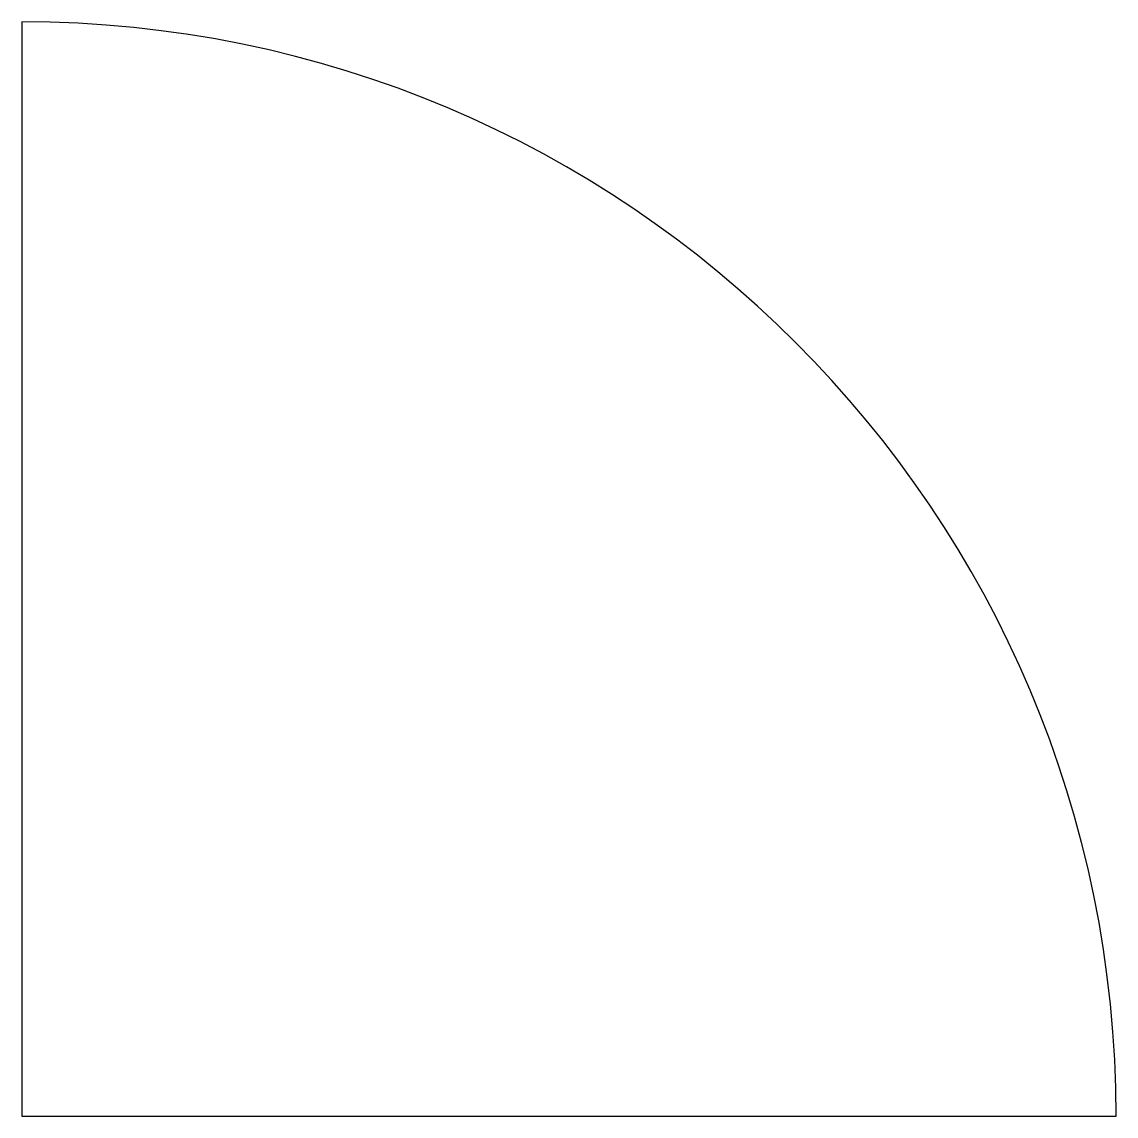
# Model space of a CAD drawing. Header units: millimetres. Extents: x 0 to 100, y 0 to 100.
import ezdxf

# ---------------------------------------------------------------- set-up
doc = ezdxf.new("R2010")
doc.units = ezdxf.units.MM
doc.layers.get('0').update_dxf_attribs({"linetype": 'CONTINUOUS', "lineweight": 25, "true_color": 0x000000})

msp = doc.modelspace()

# ---------------------------------------------------------------- linework, layer by layer
for p, q in [((0, 100), (0, 0)), ((0, 0), (100, 0))]:
    msp.add_line(p, q)
msp.add_arc((0, 0), 100, 0, 90)

doc.saveas('drawing.dxf')
